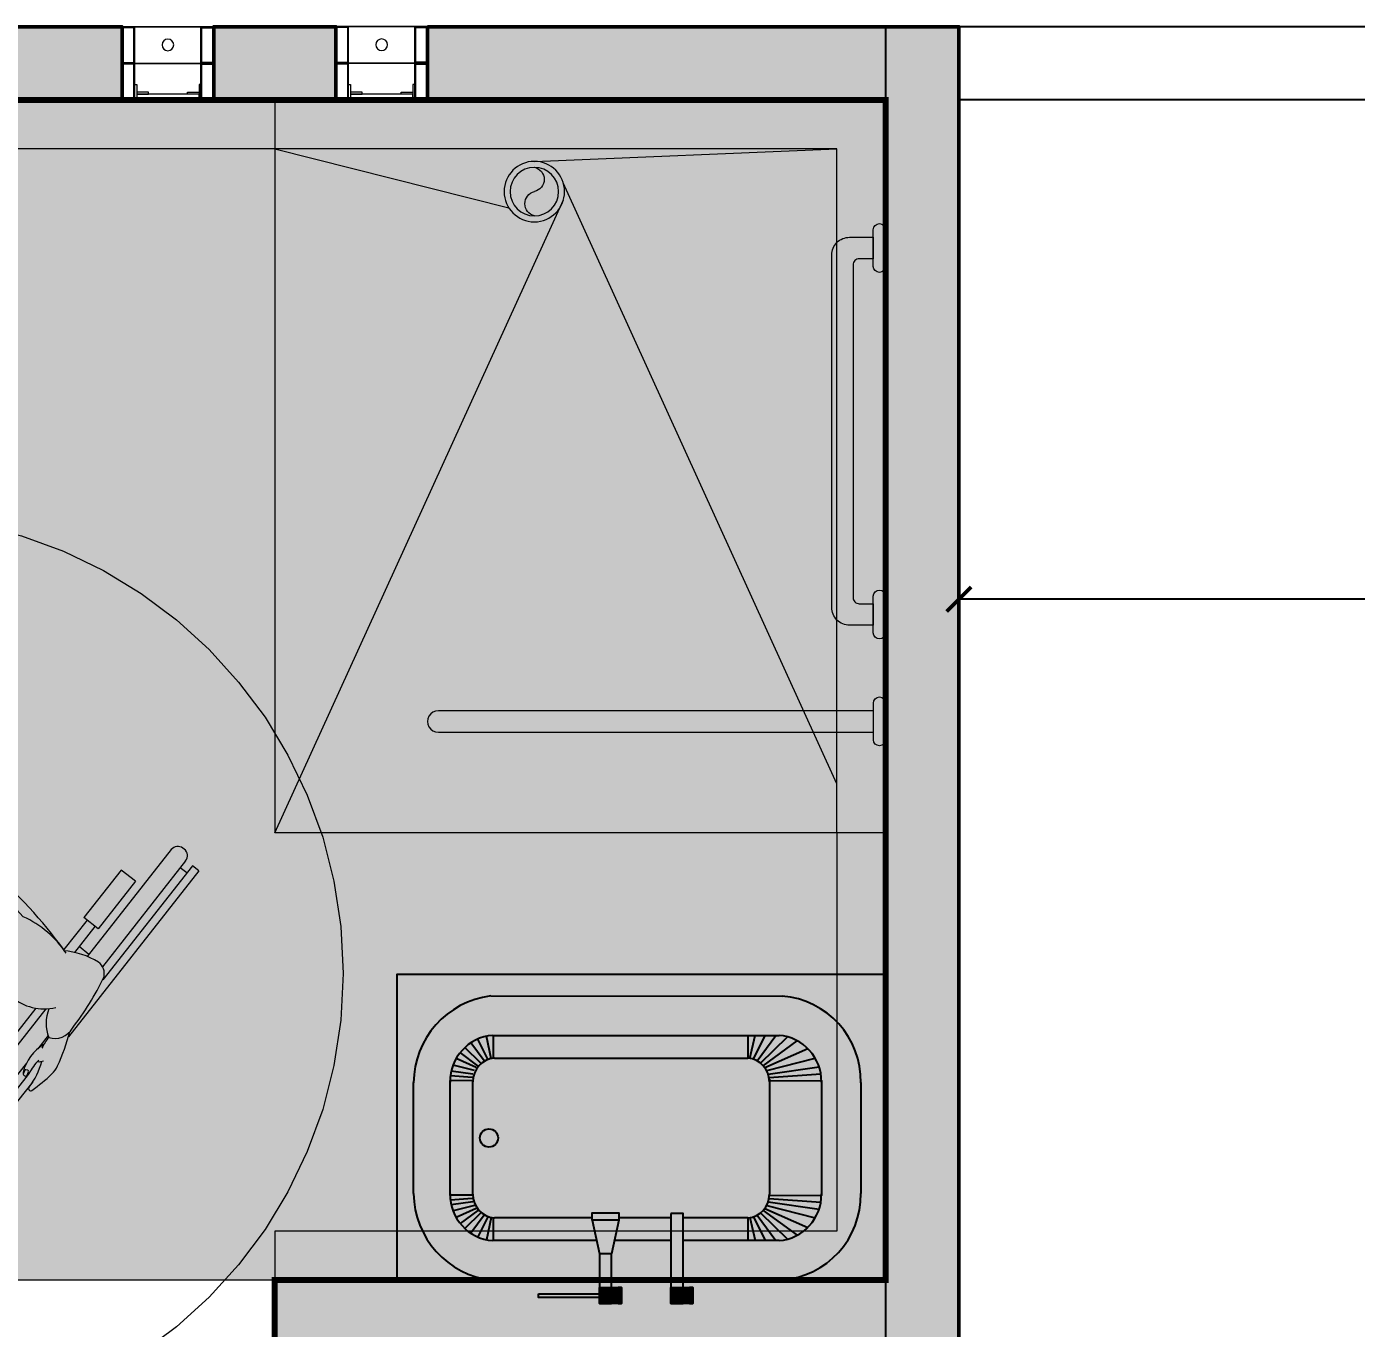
# Model space of a CAD drawing. Header units: metres. Extents: x 167 to 250, y 44 to 219.
# Drawn here: x 206.347 to 208.524, y 120.749 to 122.881 of the extents above; entities that cross this region are included whole.
import ezdxf

# ---------------------------------------------------------------- set-up
doc = ezdxf.new("R2010")
doc.units = ezdxf.units.M
doc.linetypes.add('HIDDEN', pattern=[9.525, 6.35, -3.175])
doc.linetypes.add('HIDDEN2', pattern=[0.1875, 0.125, -0.0625])
for name, color, linetype, lineweight in [('A-CARP-MET', 166, 'Continuous', 13), ('A-MURO', 7, 'Continuous', 50), ('A-PISO -ACHU', 55, 'Continuous', 0), ('A-PLAN-ACHU4', 251, 'Continuous', 5), ('A-PLAN-ACHU5', 252, 'Continuous', 5), ('A-PROY', 6, 'HIDDEN', 9), ('H_ACCESORIOS DESAGUES', 160, 'Continuous', 20), ('muros', 5, 'Continuous', 25)]:
    doc.layers.add(name, color=color, linetype=linetype, lineweight=lineweight)
doc.layers.add('A_MOBILIARIO', color=8, linetype='Continuous')
doc.styles.add('ING_75', font='swisscl.ttf', dxfattribs={"height": 0.15})
doc.dimstyles.new('ESC_1_75_ING', dxfattribs={"dimtxt": 0.15, "dimasz": 0.04, "dimexe": 0, "dimexo": 0, "dimgap": 0.0263, "dimtad": 1, "dimzin": 4, "dimdsep": 46, "dimtxsty": 'ING_75', "dimblk": 'ARCHTICK', "dimcen": 0.06, "dimse1": 1, "dimse2": 1, "dimclrd": 256, "dimclre": 2, "dimclrt": 1, "dimadec": 0, "dimazin": 0, "dimtfac": 1, "dimtix": 1, "dimtmove": 2, "dimatfit": 3, "dimldrblk": 'ARCHTICK', "dimfxl": 0, "dimtvp": 1.75, "dimtolj": 1, "dimtzin": 4, "dimarcsym": 0})
pattern_1 = [(0, (0, -0.231), (0, 6.985), [5.08, -1.905]), (90, (0, -0.231), (-6.985, 4e-16), [5.08, -1.905])]
pattern_2 = [(0, (0, 0), (0, 6.985), [5.08, -1.905]), (90, (0, 0), (-6.985, 4e-16), [5.08, -1.905])]
pattern_3 = [(0, (5e-13, -0.625), (0, 6.985), [5.08, -1.905]), (90, (5e-13, -0.625), (-6.985, 4e-16), [5.08, -1.905])]

# ---------------------------------------------------------------- blocks, each defined once
blk = doc.blocks.new('Ventana')
at = {"layer": 'A-PLAN-ACHU4', "lineweight": 0}
blk.add_lwpolyline([(70.0113, 22.3045), (70.0113, 22.1845), (69.8613, 22.1845), (69.8613, 22.3045)], close=True, dxfattribs=at)
at = {"layer": 'A-PLAN-ACHU5', "lineweight": 0}
for points in [[(69.8613, 22.2445), (69.8613, 22.3045), (69.8822, 22.3045), (69.8822, 22.2445)], [(69.8628, 22.246), (69.8628, 22.303), (69.8807, 22.303), (69.8807, 22.246)], [(69.9076, 22.3045), (69.8822, 22.3045), (69.8822, 22.2791), (69.8854, 22.2791), (69.8854, 22.3013), (69.9076, 22.3013)], [(69.9905, 22.2445), (69.9905, 22.3045), (69.8822, 22.3045), (69.8822, 22.2445)], [(69.8854, 22.295), (69.9044, 22.295), (69.9044, 22.2918), (69.8854, 22.2918)], [(69.9651, 22.3045), (69.9905, 22.3045), (69.9905, 22.2791), (69.9873, 22.2791), (69.9873, 22.3013), (69.9651, 22.3013)], [(69.9873, 22.295), (69.9683, 22.295), (69.9683, 22.2918), (69.9873, 22.2918)], [(70.0113, 22.2445), (70.0113, 22.3045), (69.9905, 22.3045), (69.9905, 22.2445)], [(70.0098, 22.246), (70.0098, 22.303), (69.992, 22.303), (69.992, 22.246)], [(69.8613, 22.1845), (69.8613, 22.2445), (69.8822, 22.2445), (69.8822, 22.1845)], [(69.8628, 22.186), (69.8628, 22.243), (69.8807, 22.243), (69.8807, 22.186)], [(69.9905, 22.1845), (69.9905, 22.2445), (69.8822, 22.2445), (69.8822, 22.1845)], [(70.0113, 22.1845), (70.0113, 22.2445), (69.9905, 22.2445), (69.9905, 22.1845)], [(70.0098, 22.186), (70.0098, 22.243), (69.992, 22.243), (69.992, 22.186)]]:
    blk.add_lwpolyline(points, close=True, dxfattribs=at)
at = {"layer": 'A-PLAN-ACHU5', "lineweight": 0, "elevation": 0}
blk.add_lwpolyline([(69.8854, 22.3013), (69.9873, 22.3013), (69.9873, 22.295), (69.8854, 22.295)], close=True, dxfattribs=at)
at = {"layer": 'A-PLAN-ACHU5', "lineweight": 0}
blk.add_circle((69.9363, 22.2142), 0.00952, dxfattribs=at)
blk = doc.blocks.new('sifon')
at = {"lineweight": 0, "transparency": 33554508}
blk.add_hatch(color=252, dxfattribs=at).paths.add_polyline_path([(0, 0, -0.810345), (0, 0.0397, -1), (0, -0.0397, 0.786303)])
at = {"color": 252, "lineweight": 0}
for radius in [0.0495, 0.0397]:
    blk.add_circle((0, 0), radius, dxfattribs=at)
for centre, radius, start, end in [((0.0042, 0.0199, 0), 0.0203, 101.9608, 258.0384), ((-0.0048, -0.0199, 0), 0.0204, 283.6434, 76.3558)]:
    blk.add_arc(centre, radius, start, end, dxfattribs=at)
blk = doc.blocks.new('LAVACOLAS PLANTA')
at = {"layer": 'A_MOBILIARIO', "true_color": 0xffffff}
h = blk.add_hatch(color=7, dxfattribs=at)
h.dxf.hatch_style = 1
h.paths.add_polyline_path([(3251.4888, 1626.7587), (3251.4814, 1626.7587), (3251.4814, 1626.7237), (3251.4888, 1626.7237)])
h = blk.add_hatch(color=7, dxfattribs=at)
h.dxf.hatch_style = 1
h.paths.add_polyline_path([(3251.5027, 1626.7587), (3251.4888, 1626.7587), (3251.4888, 1626.7237), (3251.5027, 1626.7237)])
h = blk.add_hatch(color=7, dxfattribs=at)
h.dxf.hatch_style = 1
h.paths.add_polyline_path([(3251.5297, 1626.7587), (3251.5027, 1626.7587), (3251.5027, 1626.7237), (3251.5297, 1626.7237)])
h = blk.add_hatch(color=7, dxfattribs=at)
h.dxf.hatch_style = 1
h.paths.add_polyline_path([(3251.6454, 1626.7587), (3251.6379, 1626.7587), (3251.6379, 1626.7237), (3251.6454, 1626.7237)])
h = blk.add_hatch(color=7, dxfattribs=at)
h.dxf.hatch_style = 1
h.paths.add_polyline_path([(3251.6593, 1626.7587), (3251.6454, 1626.7587), (3251.6454, 1626.7237), (3251.6593, 1626.7237)])
h = blk.add_hatch(color=7, dxfattribs=at)
h.dxf.hatch_style = 1
h.paths.add_polyline_path([(3251.6862, 1626.7587), (3251.6593, 1626.7587), (3251.6593, 1626.7237), (3251.6862, 1626.7237)])
h = blk.add_hatch(color=7, dxfattribs=at)
h.dxf.hatch_style = 1
h.paths.add_polyline_path([(3251.5297, 1626.7237), (3251.5027, 1626.7237), (3251.5027, 1626.5612), (3251.5297, 1626.5612)])
h = blk.add_hatch(color=7, dxfattribs=at)
h.dxf.hatch_style = 1
h.paths.add_polyline_path([(3251.6862, 1626.7237), (3251.6593, 1626.7237), (3251.6593, 1626.6497), (3251.6862, 1626.6497)])
h = blk.add_hatch(color=7, dxfattribs=at)
h.dxf.hatch_style = 1
h.paths.add_polyline_path([(3251.8195, 1626.7454), (3251.6862, 1626.7454), (3251.6862, 1626.7371), (3251.8195, 1626.7371)])
h = blk.add_hatch(color=7, dxfattribs=at)
h.dxf.hatch_style = 1
h.paths.add_polyline_path([(3251.9217, 1626.707), (3251.2864, 1626.707, 0.396254), (3251.1131, 1626.5173), (3251.1131, 1626.2745, 0.395263), (3251.2855, 1626.0845), (3251.9245, 1626.0844, 0.377674), (3252.0933, 1626.276), (3252.0933, 1626.5157, 0.382911)])
h = blk.add_hatch(dxfattribs=at)
h.set_pattern_fill('ANGLE')
h.set_pattern_definition(pattern_1)
h.paths.add_polyline_path([(3251.4888, 1626.7178), (3251.4814, 1626.7178), (3251.4814, 1626.6828), (3251.4888, 1626.6828)])
h = blk.add_hatch(dxfattribs=at)
h.set_pattern_fill('ANGLE')
h.set_pattern_definition(pattern_3)
h.paths.add_polyline_path([(3251.4888, 1626.7178), (3251.4814, 1626.7178), (3251.4814, 1626.6828), (3251.4888, 1626.6828)])
h = blk.add_hatch(dxfattribs=at)
h.set_pattern_fill('ANGLE')
h.set_pattern_definition(pattern_1)
h.paths.add_polyline_path([(3251.5027, 1626.7178), (3251.4888, 1626.7178), (3251.4888, 1626.6828), (3251.5027, 1626.6828)])
h = blk.add_hatch(dxfattribs=at)
h.set_pattern_fill('ANGLE')
h.set_pattern_definition(pattern_3)
h.paths.add_polyline_path([(3251.5027, 1626.7178), (3251.4888, 1626.7178), (3251.4888, 1626.6828), (3251.5027, 1626.6828)])
h = blk.add_hatch(dxfattribs=at)
h.set_pattern_fill('ANGLE')
h.set_pattern_definition(pattern_1)
h.paths.add_polyline_path([(3251.5297, 1626.7178), (3251.5027, 1626.7178), (3251.5027, 1626.6828), (3251.5297, 1626.6828)])
h = blk.add_hatch(dxfattribs=at)
h.set_pattern_fill('ANGLE')
h.set_pattern_definition(pattern_3)
h.paths.add_polyline_path([(3251.5297, 1626.7178), (3251.5027, 1626.7178), (3251.5027, 1626.6828), (3251.5297, 1626.6828)])
h = blk.add_hatch(dxfattribs=at)
h.set_pattern_fill('ANGLE')
h.set_pattern_definition(pattern_1)
h.paths.add_polyline_path([(3251.6454, 1626.7178), (3251.6379, 1626.7178), (3251.6379, 1626.6828), (3251.6454, 1626.6828)])
h = blk.add_hatch(dxfattribs=at)
h.set_pattern_fill('ANGLE')
h.set_pattern_definition(pattern_3)
h.paths.add_polyline_path([(3251.6454, 1626.7178), (3251.6379, 1626.7178), (3251.6379, 1626.6828), (3251.6454, 1626.6828)])
h = blk.add_hatch(dxfattribs=at)
h.set_pattern_fill('ANGLE')
h.set_pattern_definition(pattern_1)
h.paths.add_polyline_path([(3251.6593, 1626.7178), (3251.6454, 1626.7178), (3251.6454, 1626.6828), (3251.6593, 1626.6828)])
h = blk.add_hatch(dxfattribs=at)
h.set_pattern_fill('ANGLE')
h.set_pattern_definition(pattern_3)
h.paths.add_polyline_path([(3251.6593, 1626.7178), (3251.6454, 1626.7178), (3251.6454, 1626.6828), (3251.6593, 1626.6828)])
h = blk.add_hatch(dxfattribs=at)
h.set_pattern_fill('ANGLE')
h.set_pattern_definition(pattern_1)
h.paths.add_polyline_path([(3251.6862, 1626.7178), (3251.6593, 1626.7178), (3251.6593, 1626.6828), (3251.6862, 1626.6828)])
h = blk.add_hatch(dxfattribs=at)
h.set_pattern_fill('ANGLE')
h.set_pattern_definition(pattern_3)
h.paths.add_polyline_path([(3251.6862, 1626.7178), (3251.6593, 1626.7178), (3251.6593, 1626.6828), (3251.6862, 1626.6828)])
h = blk.add_hatch(dxfattribs=at)
h.set_pattern_fill('ANGLE')
h.set_pattern_definition(pattern_1)
h.paths.add_polyline_path([(3251.8195, 1626.7044), (3251.6862, 1626.7044), (3251.6862, 1626.6961), (3251.8195, 1626.6961)])
h = blk.add_hatch(dxfattribs=at)
h.set_pattern_fill('ANGLE')
h.set_pattern_definition(pattern_3)
h.paths.add_polyline_path([(3251.8195, 1626.7044), (3251.6862, 1626.7044), (3251.6862, 1626.6961), (3251.8195, 1626.6961)])
h = blk.add_hatch(dxfattribs=at)
h.set_pattern_fill('ANGLE')
h.set_pattern_definition(pattern_2)
h.paths.add_polyline_path([(3252.0633, 1626.5221, 0.386522), (3251.9245, 1626.6706), (3251.2907, 1626.6707, 0.394923), (3251.1496, 1626.52), (3251.1496, 1626.2715, 0.390683), (3251.2884, 1626.1209), (3251.9245, 1626.1209, 0.394857), (3252.0633, 1626.2737)])
h = blk.add_hatch(dxfattribs=at)
h.set_pattern_fill('ANGLE')
h.set_pattern_definition(pattern_2)
h.paths.add_polyline_path([(3252.0633, 1626.5173, 0.395749), (3251.9245, 1626.6706), (3251.2892, 1626.6706, 0.397231), (3251.1496, 1626.5173), (3251.1496, 1626.2742, 0.395787), (3251.2884, 1626.1209), (3251.9245, 1626.1209, 0.394857), (3252.0633, 1626.2737)])
h = blk.add_hatch(dxfattribs=at)
h.set_pattern_fill('ANGLE')
h.set_pattern_definition(pattern_1)
h.paths.add_polyline_path([(3251.5297, 1626.6828), (3251.5027, 1626.6828), (3251.5027, 1626.5203), (3251.5297, 1626.5203)])
h = blk.add_hatch(dxfattribs=at)
h.set_pattern_fill('ANGLE')
h.set_pattern_definition(pattern_3)
h.paths.add_polyline_path([(3251.5297, 1626.6828), (3251.5027, 1626.6828), (3251.5027, 1626.5203), (3251.5297, 1626.5203)])
h = blk.add_hatch(dxfattribs=at)
h.set_pattern_fill('ANGLE')
h.set_pattern_definition(pattern_1)
h.paths.add_polyline_path([(3251.6862, 1626.6828), (3251.6593, 1626.6828), (3251.6593, 1626.6087), (3251.6862, 1626.6087)])
h = blk.add_hatch(dxfattribs=at)
h.set_pattern_fill('ANGLE')
h.set_pattern_definition(pattern_3)
h.paths.add_polyline_path([(3251.6862, 1626.6828), (3251.6593, 1626.6828), (3251.6593, 1626.6087), (3251.6862, 1626.6087)])
h = blk.add_hatch(color=7, dxfattribs=at)
h.dxf.hatch_style = 1
h.paths.add_polyline_path([(3251.6862, 1626.6497), (3251.6593, 1626.6497), (3251.6434, 1626.5762), (3251.7022, 1626.5762)])
h = blk.add_hatch(dxfattribs=at)
h.set_pattern_fill('ANGLE')
h.set_pattern_definition(pattern_1)
h.paths.add_polyline_path([(3251.6862, 1626.6087), (3251.6593, 1626.6087), (3251.6434, 1626.5353), (3251.7022, 1626.5353)])
h = blk.add_hatch(dxfattribs=at)
h.set_pattern_fill('ANGLE')
h.set_pattern_definition(pattern_3)
h.paths.add_polyline_path([(3251.6862, 1626.6087), (3251.6593, 1626.6087), (3251.6434, 1626.5353), (3251.7022, 1626.5353)])
h = blk.add_hatch(color=7, dxfattribs=at)
h.dxf.hatch_style = 1
h.paths.add_polyline_path([(3251.7022, 1626.5762), (3251.6434, 1626.5762), (3251.6434, 1626.5601), (3251.7022, 1626.5601)])
h = blk.add_hatch(dxfattribs=at)
h.set_pattern_fill('ANGLE')
h.set_pattern_definition(pattern_1)
h.paths.add_polyline_path([(3251.7022, 1626.5353), (3251.6434, 1626.5353), (3251.6434, 1626.5192), (3251.7022, 1626.5192)])
h = blk.add_hatch(dxfattribs=at)
h.set_pattern_fill('ANGLE')
h.set_pattern_definition(pattern_3)
h.paths.add_polyline_path([(3251.7022, 1626.5353), (3251.6434, 1626.5353), (3251.6434, 1626.5192), (3251.7022, 1626.5192)])
at = {"layer": 'A_MOBILIARIO'}
for points in [[(3251.5297, 1626.7587), (3251.5297, 1626.7237), (3251.4814, 1626.7237), (3251.4814, 1626.7587)], [(3251.4814, 1626.7587), (3251.4814, 1626.7237), (3251.4888, 1626.7237), (3251.4888, 1626.7587)], [(3251.5297, 1626.5612), (3251.5297, 1626.7587), (3251.5027, 1626.7587), (3251.5027, 1626.5612)], [(3251.6379, 1626.7587), (3251.6379, 1626.7237), (3251.6454, 1626.7237), (3251.6454, 1626.7587)], [(3251.6862, 1626.7587), (3251.6862, 1626.7237), (3251.6379, 1626.7237), (3251.6379, 1626.7587)], [(3251.8195, 1626.7371), (3251.6862, 1626.7371), (3251.6862, 1626.7454), (3251.8195, 1626.7454)], [(3251.6434, 1626.5762), (3251.7022, 1626.5762), (3251.7022, 1626.5601), (3251.6434, 1626.5601)]]:
    blk.add_lwpolyline(points, close=True, dxfattribs=at)
for points in [[(3251.6862, 1626.6497), (3251.6862, 1626.7587), (3251.6593, 1626.7587), (3251.6593, 1626.6497)], [(3251.2864, 1626.707), (3251.5027, 1626.707)], [(3251.5297, 1626.707), (3251.6593, 1626.707)], [(3251.6862, 1626.707), (3251.9217, 1626.707)], [(3251.6434, 1626.5762), (3251.6593, 1626.6497)], [(3251.6593, 1626.6497), (3251.6862, 1626.6497)], [(3251.7022, 1626.5762), (3251.6862, 1626.6497)], [(3251.3269, 1626.5543), (3251.2526, 1626.6089)], [(3251.3329, 1626.5599), (3251.2739, 1626.6174)], [(3251.2925, 1626.6207), (3251.5027, 1626.6207)], [(3251.3404, 1626.5649), (3251.2998, 1626.6207)], [(3251.3485, 1626.5684), (3251.3227, 1626.6207)], [(3251.3562, 1626.5703), (3251.345, 1626.6207)], [(3251.3606, 1626.5709), (3251.3606, 1626.6207)], [(3251.5297, 1626.6207), (3251.653, 1626.6207)], [(3251.6925, 1626.6207), (3251.9204, 1626.6207)], [(3251.9188, 1626.5709), (3251.9188, 1626.6207)], [(3251.9231, 1626.5703), (3251.9339, 1626.6187)], [(3251.9309, 1626.5684), (3251.9527, 1626.6126)], [(3251.9389, 1626.5649), (3251.9678, 1626.6045)], [(3251.3234, 1626.55), (3251.2295, 1626.5918)], [(3251.6593, 1626.5762), (3251.6862, 1626.5762)], [(3251.9464, 1626.5599), (3251.9813, 1626.5938)], [(3251.9525, 1626.5543), (3251.9914, 1626.5829)], [(3251.316, 1626.5353), (3251.2047, 1626.5517)], [(3251.3194, 1626.5435), (3251.2132, 1626.5707)], [(3251.3606, 1626.5709), (3251.5027, 1626.5709)], [(3251.5297, 1626.5709), (3251.6434, 1626.5709)], [(3251.7022, 1626.5709), (3251.9164, 1626.5709)], [(3251.956, 1626.55), (3252.0003, 1626.5697)], [(3251.96, 1626.5435), (3252.0069, 1626.5555)], [(3251.1131, 1626.2742), (3251.1131, 1626.5173)], [(3251.1996, 1626.2697), (3251.1996, 1626.5217)], [(3251.3137, 1626.5212), (3251.1996, 1626.5217)], [(3251.3144, 1626.5284), (3251.2009, 1626.5365)], [(3251.3137, 1626.267), (3251.3137, 1626.5191)], [(3251.9633, 1626.5217), (3251.9633, 1626.2697)], [(3251.9634, 1626.5353), (3252.0108, 1626.5423)], [(3251.965, 1626.5284), (3252.0127, 1626.5318)], [(3251.9657, 1626.5212), (3252.0133, 1626.5214)], [(3252.0133, 1626.5217), (3252.0133, 1626.2697)], [(3252.0933, 1626.5173), (3252.0933, 1626.2742)], [(3251.3137, 1626.2702), (3251.1996, 1626.2697)], [(3251.3144, 1626.263), (3251.2009, 1626.255)], [(3251.316, 1626.2561), (3251.2047, 1626.2397)], [(3251.9634, 1626.2561), (3252.0108, 1626.2491)], [(3251.965, 1626.263), (3252.0127, 1626.2596)], [(3251.9657, 1626.2702), (3252.0133, 1626.27)], [(3251.3194, 1626.2479), (3251.2132, 1626.2208)], [(3251.3234, 1626.2415), (3251.2295, 1626.1997)], [(3251.3269, 1626.2372), (3251.2526, 1626.1825)], [(3251.3329, 1626.2315), (3251.2739, 1626.174)], [(3251.3404, 1626.2266), (3251.2998, 1626.1707)], [(3251.9389, 1626.2266), (3251.9678, 1626.187)], [(3251.9464, 1626.2315), (3251.9813, 1626.1976)], [(3251.9525, 1626.2372), (3251.9914, 1626.2086)], [(3251.956, 1626.2415), (3252.0003, 1626.2218)], [(3251.96, 1626.2479), (3252.0069, 1626.2359)], [(3251.3485, 1626.223), (3251.3227, 1626.1707)], [(3251.3562, 1626.2211), (3251.345, 1626.1707)], [(3251.3606, 1626.1709), (3251.3606, 1626.2207)], [(3251.9164, 1626.2206), (3251.3606, 1626.2206)], [(3251.9188, 1626.1709), (3251.9188, 1626.2207)], [(3251.9231, 1626.2211), (3251.9339, 1626.1727)], [(3251.9309, 1626.223), (3251.9527, 1626.1788)], [(3251.9204, 1626.1707), (3251.2925, 1626.1707)], [(3251.9245, 1626.0844), (3251.2855, 1626.0845)]]:
    blk.add_lwpolyline(points, dxfattribs=at)
blk.add_circle((3251.9283, 1626.3957), 0.0199, dxfattribs=at)
for centre, radius, start, end in [((3251.3007, 1626.52), 0.1876, 94.3534, 180.8181), ((3251.901, 1626.5157), 0.1924, 0.4751, 83.8077), ((3251.3007, 1626.52), 0.1011, 94.641, 181.0131), ((3251.9123, 1626.52), 0.1011, 358.9869, 85.359), ((3251.3648, 1626.52), 0.0511, 94.641, 181.0131), ((3251.9123, 1626.52), 0.0511, 358.9869, 85.359), ((3251.3007, 1626.2715), 0.1876, 178.9869, 265.359), ((3251.3007, 1626.2715), 0.1011, 178.9869, 265.359), ((3251.3648, 1626.2715), 0.0511, 178.9869, 265.359), ((3251.9123, 1626.2715), 0.0511, 274.641, 1.0131), ((3251.9123, 1626.2715), 0.1011, 274.641, 1.0131), ((3251.9001, 1626.276), 0.1932, 277.239, 359.6001)]:
    blk.add_arc(centre, radius, start, end, dxfattribs=at)
blk = doc.blocks.new('A$Cd7233b01')
at = {"true_color": 0xc7c8ca}
h = blk.add_hatch(color=9, dxfattribs=at)
h.dxf.hatch_style = 1
edge = h.paths.add_edge_path()
edge.add_arc((0.0099, 0.4451), 0.01, -180, 0, ccw=False)
edge.add_line((-0.0001, 0.4451), (-0.0001, 0.5051))
edge.add_arc((0.0099, 0.5051), 0.01, -360, -180, ccw=False)
edge.add_line((0.0199, 0.5051), (0.0199, 0.4451))
h = blk.add_hatch(color=9, dxfattribs=at)
h.dxf.hatch_style = 1
edge = h.paths.add_edge_path()
edge.add_line((0.0199, 0.4576), (0.7321, 0.4576))
edge.add_arc((0.7322, 0.4752), 0.0176, 269.6321, 450.3679)
edge.add_line((0.7321, 0.4929), (0.0199, 0.4929))
edge.add_line((0.0199, 0.4929), (0.0199, 0.4576))
h = blk.add_hatch(color=9, dxfattribs=at)
h.dxf.hatch_style = 1
edge = h.paths.add_edge_path()
edge.add_arc((0.01, 0.27), 0.01, -180, 0, ccw=False)
edge.add_line((0, 0.27), (0, 0.33))
edge.add_arc((0.01, 0.33), 0.01, 0, 180, ccw=False)
edge.add_line((0.02, 0.33), (0.02, 0.27))
h = blk.add_hatch(color=9, dxfattribs=at)
h.dxf.hatch_style = 1
edge = h.paths.add_edge_path()
edge.add_line((0.088, 0.024), (0.088, -0.2886))
edge.add_arc((0.059, -0.2886), 0.029, -90, 0, ccw=False)
edge.add_line((0.059, -0.3176), (0.0296, -0.3176))
edge.add_line((0.0296, -0.3176), (0.02, -0.3176))
edge.add_line((0.02, -0.3176), (0.02, -0.2824))
edge.add_line((0.02, -0.2824), (0.043, -0.2824))
edge.add_arc((0.043, -0.2724), 0.01, 270, 360)
edge.add_line((0.053, -0.2724), (0.053, 0.024))
edge.add_line((0.053, 0.024), (0.053, 0.2724))
edge.add_arc((0.043, 0.2724), 0.01, 0, 90)
edge.add_line((0.043, 0.2824), (0.02, 0.2824))
edge.add_line((0.02, 0.2824), (0.02, 0.3176))
edge.add_line((0.02, 0.3176), (0.0296, 0.3176))
edge.add_line((0.0296, 0.3176), (0.059, 0.3176))
edge.add_arc((0.059, 0.2886), 0.029, 0, 90, ccw=False)
edge.add_line((0.088, 0.2886), (0.088, 0.024))
h = blk.add_hatch(color=9, dxfattribs=at)
h.dxf.hatch_style = 1
edge = h.paths.add_edge_path()
edge.add_arc((0.01, -0.33), 0.01, -180, 0, ccw=False)
edge.add_line((0, -0.33), (0, -0.27))
edge.add_arc((0.01, -0.27), 0.01, 0, 180, ccw=False)
edge.add_line((0.02, -0.27), (0.02, -0.33))
at = {"layer": 'A-CARP-MET'}
for points in [[(0.0199, 0.4451, -1), (-0.0001, 0.4451), (-0.0001, 0.5051), (-0.0001, 0.5051, -1), (0.0199, 0.5051), (0.0199, 0.5051), (0.0199, 0.4451)], [(0.0199, 0.4576), (0.7321, 0.4576, 1.006442), (0.7321, 0.4929), (0.0199, 0.4929)], [(0.02, 0.27, -1), (0, 0.27), (0, 0.33), (0, 0.33, -1), (0.02, 0.33), (0.02, 0.33), (0.02, 0.27)], [(0.088, 0.024), (0.088, -0.2886, -0.414214), (0.059, -0.3176), (0.0296, -0.3176), (0.0296, -0.3176), (0.02, -0.3176), (0.02, -0.2824), (0.043, -0.2824, 0.414214), (0.053, -0.2724), (0.053, 0.024), (0.053, 0.2724, 0.414214), (0.043, 0.2824), (0.02, 0.2824), (0.02, 0.3176), (0.0296, 0.3176), (0.0296, 0.3176), (0.059, 0.3176, -0.414214), (0.088, 0.2886)], [(0.02, -0.33, -1), (0, -0.33), (0, -0.27), (0, -0.27, -1), (0.02, -0.27), (0.02, -0.27), (0.02, -0.33)]]:
    blk.add_lwpolyline(points, format="xyb", close=True, dxfattribs=at)
blk = doc.blocks.new('A$C19714D94')
for p, q in [((0.1302, 0.9446), (0.1496, 1.0358)), ((0.1398, 0.9452), (0.1587, 1.0339)), ((0.2841, 1.0072), (0.1496, 1.0358)), ((0.4103, 1.0149), (0.4109, 1.018)), ((0.4138, 0.9735), (0.4282, 1.0408)), ((0.4282, 1.0408), (0.5178, 1.0218)), ((0.445, 0.9669), (0.4593, 1.0342)), ((0.5436, 1.006), (0.4572, 1.0244)), ((0.5178, 1.0218), (0.5157, 1.012)), ((0.2776, 0.9765), (0.1691, 0.9995)), ((0.8284, 0.8853), (0.2876, 1.0003)), ((0.6847, 0.9842), (0.688, 0.9997)), ((0.7339, 0.99), (0.688, 0.9997)), ((0.2375, 0.9236), (0.25, 0.9823)), ((0.3992, 0.9571), (0.2837, 0.9816)), ((0.3975, 0.9493), (0.4031, 0.9757)), ((0.5363, 0.9718), (0.4499, 0.9902)), ((0.5552, 0.9841), (0.5559, 0.9872)), ((0.7477, 0.9545), (0.6821, 0.9685)), ((0.7329, 0.9739), (0.6847, 0.9842)), ((0.6987, 0.9649), (0.702, 0.9805)), ((0.7362, 0.9628), (0.7293, 0.9667)), ((0.7322, 0.9737), (0.74, 0.9695)), ((0.7407, 0.9668), (0.7388, 0.9635)), ((1.2358, 0.8832), (0.8415, 0.9671)), ((0.1034, 0.9429), (0.0857, 0.9309)), ((0.1729, 0.9473), (0.1034, 0.9429)), ((0.2284, 0.93), (0.1729, 0.9473)), ((0.5092, 0.9255), (0.3975, 0.9493)), ((0.5075, 0.9178), (0.5148, 0.952)), ((0.6626, 0.9531), (0.6633, 0.9562)), ((0.8128, 0.9407), (0.7815, 0.9473)), ((0.0828, 0.9176), (0.0857, 0.9309)), ((0.0828, 0.9176), (0.0937, 0.8946)), ((0.1666, 0.9184), (0.2043, 0.925)), ((0.1666, 0.9184), (0.1809, 0.9059)), ((0.2043, 0.925), (0.2162, 0.9186)), ((0.2411, 0.921), (0.2284, 0.93)), ((0.8105, 0.8533), (0.5075, 0.9178)), ((0.5099, 0.8713), (0.5193, 0.9153)), ((0.8423, 0.8986), (0.6749, 0.9342)), ((1.2325, 0.8677), (0.9615, 0.9253)), ((0.0937, 0.8946), (0.1123, 0.8723)), ((1.2284, 0.8523), (0.9769, 0.9058)), ((0.1099, 0.8491), (0.1145, 0.8711)), ((0.1123, 0.8723), (0.1728, 0.8389)), ((0.119, 0.8472), (0.1231, 0.8664)), ((0.1727, 0.8696), (0.1559, 0.8636)), ((0.1559, 0.8636), (0.1844, 0.8505)), ((1.2211, 0.8181), (0.967, 0.8721)), ((0.9726, 0.8709), (0.9676, 0.8476)), ((1.2119, 0.8558), (1.2152, 0.8714)), ((1.2325, 0.8677), (1.2358, 0.8832)), ((0.2168, 0.8264), (0.1099, 0.8491)), ((0.1728, 0.8389), (0.2142, 0.8322)), ((0.1844, 0.8505), (0.1918, 0.85)), ((1.0152, 0.8375), (0.9532, 0.8506)), ((1.0096, 0.811), (1.0169, 0.8452)), ((1.1301, 0.8212), (1.0169, 0.8452)), ((0.2168, 0.8264), (0.2176, 0.8299)), ((1.0112, 0.8188), (0.941, 0.8337)), ((1.1228, 0.7869), (1.1301, 0.8212)), ((1.24, 0.8303), (1.2407, 0.8334)), ((0.4675, 0.7907), (0.4497, 0.799)), ((1.1228, 0.7869), (1.0096, 0.811)), ((0.4645, 0.6577), (0.4817, 0.7385)), ((0.0666, 0.6459), (0.0756, 0.6879)), ((0.1825, 0.6652), (0.0756, 0.6879)), ((0.0764, 0.6468), (0.0847, 0.686)), ((0.6473, 0.6494), (0.5431, 0.7013)), ((0.1774, 0.6411), (0.1825, 0.6652)), ((0.6896, 0.6548), (0.7337, 0.669)), ((0.7401, 0.6766), (0.6974, 0.6745)), ((0.6974, 0.6745), (0.7118, 0.6619)), ((0.0381, 0.6329), (0.0641, 0.6457)), ((0.0641, 0.6457), (0.133, 0.6516)), ((0.133, 0.6516), (0.1735, 0.6409)), ((0.6597, 0.6479), (0.6403, 0.6521)), ((0.6479, 0.6403), (0.6521, 0.6597)), ((0.6868, 0.6306), (0.7059, 0.6351)), ((0.6896, 0.6548), (0.7253, 0.6118)), ((0.0188, 0.6164), (0.016, 0.603)), ((0.0188, 0.6164), (0.0381, 0.6329)), ((0.1049, 0.6283), (0.1426, 0.6349)), ((0.1049, 0.6283), (0.1119, 0.6222)), ((0.1426, 0.6349), (0.1454, 0.6334)), ((0.3364, 0.6186), (0.3337, 0.6115)), ((0.7254, 0.6117), (0.6868, 0.6306)), ((0.0273, 0.5849), (0.016, 0.603)), ((0.089, 0.5525), (0.0273, 0.5849)), ((0.0359, 0.5012), (0.051, 0.5724)), ((0.045, 0.4992), (0.0596, 0.5679)), ((0.111, 0.5795), (0.0942, 0.5735)), ((0.0942, 0.5735), (0.1227, 0.5604)), ((0.1227, 0.5604), (0.1445, 0.5589)), ((0.1467, 0.5458), (0.089, 0.5525)), ((0.1676, 0.5499), (0.1467, 0.5458)), ((0.1494, 0.5092), (0.1576, 0.5479)), ((0.1769, 0.5034), (0.0685, 0.5264)), ((0.4226, 0.4609), (0.4342, 0.5155)), ((0.1704, 0.4726), (0.0359, 0.5012)), ((0.2959, 0.4716), (0.1805, 0.4961)), ((0.7172, 0.3625), (0.1764, 0.4775)), ((0.292, 0.4529), (0.2976, 0.4793)), ((0.4092, 0.4556), (0.2976, 0.4793)), ((0.4036, 0.4291), (0.4109, 0.4634)), ((0.7139, 0.399), (0.4109, 0.4634)), ((0.3027, 0.4506), (0.2883, 0.3833)), ((0.3338, 0.444), (0.3194, 0.3766)), ((0.2825, 0.4142), (0.2819, 0.4111)), ((0.4152, 0.4023), (0.3288, 0.4207)), ((0.2883, 0.3833), (0.3779, 0.3642)), ((0.408, 0.368), (0.3215, 0.3864)), ((0.4275, 0.3834), (0.4268, 0.3803)), ((0.3779, 0.3642), (0.38, 0.374)), ((0.5375, 0.3649), (0.5382, 0.368)), ((0.7245, 0.3446), (0.557, 0.3803)), ((0.9113, 0.3488), (0.8413, 0.3637)), ((0.9057, 0.3224), (0.9129, 0.3566)), ((1.0261, 0.3325), (0.9129, 0.3566)), ((0.5424, 0.3151), (0.5457, 0.3306)), ((0.5939, 0.3204), (0.5457, 0.3306)), ((0.6153, 0.3321), (0.5498, 0.346)), ((0.563, 0.3269), (0.5663, 0.3425)), ((0.9073, 0.3302), (0.8453, 0.3433)), ((0.8598, 0.3403), (0.8548, 0.3169)), ((1.0189, 0.2983), (1.0261, 0.3325)), ((0.5883, 0.3053), (0.5424, 0.3151)), ((0.5934, 0.3209), (0.6022, 0.3215)), ((0.6015, 0.3292), (0.5936, 0.3285)), ((0.604, 0.3237), (0.6035, 0.3275)), ((0.6805, 0.3182), (0.6492, 0.3249)), ((1.1033, 0.2641), (0.8492, 0.3181)), ((1.0189, 0.2983), (0.9057, 0.3224)), ((1.0902, 0.1986), (0.6959, 0.2824)), ((1.096, 0.2298), (0.8445, 0.2833)), ((1.0935, 0.2141), (0.8225, 0.2718)), ((1.0762, 0.2178), (1.0795, 0.2334)), ((1.1149, 0.2421), (1.1156, 0.2452)), ((1.0902, 0.1986), (1.0935, 0.2141))]:
    blk.add_line(p, q)
for points in [[(0.1664, 1.0162, 0.040141), (0.1655, 1.0098, 0.053065), (0.1658, 1.0049, 0.096237), (0.1674, 1.0008, 0.206485), (0.1691, 0.9995, 0.206485), (0.1712, 0.9999, 0.096237), (0.1743, 1.0031, 0.053065), (0.1765, 1.0075, 0.040141), (0.1784, 1.0136, 0.040141), (0.1792, 1.02, 0.053065), (0.1789, 1.0249, 0.096237), (0.1774, 1.0291, 0.206485), (0.1756, 1.0303, 0.206485), (0.1735, 1.0299, 0.096237), (0.1704, 1.0267, 0.053065), (0.1682, 1.0224, 0.040141)], [(0.7595, 0.6702, -0.018085), (0.7608, 0.6751, -0.025216), (0.7619, 0.6786, -0.056665), (0.7636, 0.6815, -0.301466), (0.7642, 0.6818, -0.301466), (0.7647, 0.6813, -0.056665), (0.7649, 0.6779, -0.025216), (0.7646, 0.6743, -0.018085), (0.7637, 0.6693, -0.018085), (0.7625, 0.6643, -0.025216), (0.7613, 0.6609, -0.056665), (0.7597, 0.6579, -0.301466), (0.7591, 0.6577, -0.301466), (0.7586, 0.6582, -0.056665), (0.7583, 0.6615, -0.025216), (0.7586, 0.6652, -0.018085)], [(0.7476, 0.6143, -0.018085), (0.7489, 0.6193, -0.025216), (0.7501, 0.6227, -0.056665), (0.7517, 0.6257, -0.301466), (0.7523, 0.626, -0.301466), (0.7528, 0.6255, -0.056665), (0.7531, 0.6221, -0.025216), (0.7527, 0.6185, -0.018085), (0.7519, 0.6135, -0.018085), (0.7506, 0.6085, -0.025216), (0.7494, 0.6051, -0.056665), (0.7478, 0.6021, -0.301466), (0.7472, 0.6018, -0.301466), (0.7467, 0.6023, -0.056665), (0.7464, 0.6057, -0.025216), (0.7468, 0.6093, -0.018085)], [(0.0592, 0.5123, -0.040141), (0.061, 0.5185, -0.053065), (0.0633, 0.5228, -0.096237), (0.0664, 0.526, -0.206485), (0.0685, 0.5264, -0.206485), (0.0702, 0.5252, -0.096237), (0.0718, 0.521, -0.053065), (0.0721, 0.5161, -0.040141), (0.0712, 0.5097, -0.040141), (0.0694, 0.5036, -0.053065), (0.0672, 0.4992, -0.096237), (0.064, 0.496, -0.206485), (0.0619, 0.4956, -0.206485), (0.0602, 0.4969, -0.096237), (0.0586, 0.501, -0.053065), (0.0584, 0.5059, -0.040141)]]:
    blk.add_lwpolyline(points, format="xyb", close=True)
for points in [[(0.2776, 0.9765, 0.206485), (0.2797, 0.9769, 0.096237), (0.2828, 0.9801, 0.053065), (0.285, 0.9844, 0.040141), (0.2868, 0.9906, 0.040141), (0.2877, 0.997, 0.053065), (0.2874, 1.0018, 0.096237), (0.2858, 1.006, 0.206485), (0.2841, 1.0072, 0.206485)], [(0.1769, 0.5034, -0.206485), (0.1787, 0.5021, -0.096237), (0.1802, 0.4979, -0.053065), (0.1805, 0.4931, -0.040141), (0.1797, 0.4867, -0.040141), (0.1778, 0.4805, -0.053065), (0.1756, 0.4762, -0.096237), (0.1725, 0.473, -0.206485), (0.1704, 0.4726, -0.206485)]]:
    blk.add_lwpolyline(points, format="xyb")
for centre, radius, start, end in [((0.4265, 1.0147), 0.0159, 91.754, 167.9943), ((0.4258, 1.0116), 0.0159, 167.9943, 244.2346), ((0.5403, 0.9905), 0.0159, 347.9943, 77.9943), ((0.7225, 0.9971), 0.00405, 98.5693, 259.8774), ((0.6962, 0.8681), 0.1275, 53.454, 78.3908), ((0.75, 0.6579), 0.3444, 86.4021, 94.683), ((0.7686, 0.9536), 0.048, 63.6469, 86.4021), ((0.5719, 0.5564), 0.4913, 55.5589, 63.6469), ((0.5397, 0.9874), 0.0159, 257.9943, 347.9943), ((0.6788, 0.9529), 0.0159, 77.9943, 167.9943), ((0.7346, 0.9686), 0.00563, 46.4653, 229.5847), ((0.7845, 1.095), 0.1307, 249.4007, 263.2345), ((0.7391, 0.9678), 0.00192, 329.6063, 61.7857), ((0.7802, 0.9535), 0.019, 104.545, 140.1107), ((0.6782, 0.9498), 0.0159, 167.9943, 257.9943), ((0.782, 1.0325), 0.0852, 233.2167, 279.3795), ((0.7371, 0.9645), 0.00192, 240.6199, 329.6063), ((0.8448, 1.0802), 0.1405, 246.457, 256.3803), ((0.844, 0.9237), 0.0383, 69.1206, 147.7784), ((0.8826, 0.9684), 0.0751, 198.8508, 241.8329), ((0.7309, 0.3995), 0.5741, 65.7727, 77.2468), ((0.2328, 0.8177), 0.1022, 83.7237, 136.6678), ((0.2591, 0.2719), 0.6477, 69.4604, 91.3325), ((0.9491, 0.9009), 0.0282, 347.0544, 52.0054), ((0.901, 0.8236), 0.0953, 116.3883, 171.2569), ((0.8343, 0.9423), 0.1502, 314.3429, 341.4411), ((0.3436, 1.0174), 0.226, 214.967, 264.416), ((-0.0849, -1.0553), 1.9573, 77.5467, 82.6235), ((-0.5612, -2.641), 3.672, 69.9969, 73.4251), ((0.4753, 0.8187), 0.0312, 135.7625, 186.5352), ((0.8335, 0.7599), 0.0826, 94.858, 192.938), ((0.7472, 0.8207), 0.1942, 333.9097, 12.1271), ((1.2251, 0.8367), 0.0159, 347.9943, 77.9943), ((1.9673, 3.1244), 2.7255, 237.1822, 240.6524), ((0.0516, 0.7764), 0.891, 350.9462, 3.5831), ((1.2244, 0.8336), 0.0159, 257.9943, 347.9943), ((0.495, 1.1738), 0.4188, 241.2807, 265.5169), ((0.7246, 0.6388), 0.1732, 76.2721, 103.2025), ((0.7279, 0.631), 0.1728, 87.9471, 99.0335), ((0.6398, 0.9306), 0.2488, 223.208, 247.1314), ((0.8819, 0.5853), 0.2181, 126.9036, 208.6684), ((1.2269, 0.3131), 0.6771, 143.8641, 148.2402), ((0.0516, 0.7764), 0.871, 352.9763, 357.2902), ((0.7092, 0.6242), 0.0717, 109.3566, 144.5904), ((0.7826, 0.6346), 0.0598, 79.1002, 158.3976), ((0.8208, 0.6735), 0.0333, 118.5266, 247.3366), ((0.8392, 0.6143), 0.0949, 339.7608, 111.2415), ((0.8907, 0.6694), 0.0196, 56.0301, 134.4448), ((0.7376, 0.6196), 0.0595, 124.377, 143.757), ((0.8405, 0.6614), 0.0292, 158.9414, 222.9357), ((0.9088, 0.66), 0.0124, 55.4028, 139.697), ((0.2538, 0.2542), 0.3944, 95.8141, 116.3548), ((0.2811, 0.1261), 0.5248, 83.0509, 97.3601), ((0.5047, -0.4713), 1.1297, 82.7488, 99.7843), ((0.7043, 0.6477), 0.057, 178.3479, 224.0197), ((0.7478, 0.6674), 0.0595, 192.2316, 214.7754), ((0.7178, 0.6466), 0.00554, 144.8919, 223.496), ((0.7297, 0.6337), 0.023, 55.663, 135.7099), ((0.7363, 0.6621), 0.0297, 219.1976, 265.9042), ((0.7819, 0.6311), 0.0598, 175.4093, 246.9411), ((0.8563, 0.5552), 0.1, 118.9328, 175.7462), ((0.8418, 0.6177), 0.038, 139.5936, 185.8423), ((0.7982, 0.4967), 0.1463, 49.0561, 86.1893), ((0.8528, 0.6362), 0.0172, 93.9724, 173.6171), ((0.8613, 0.6338), 0.0142, 93.3275, 176.7918), ((0.2009, 0.0771), 0.5336, 86.787, 99.0526), ((0.8333, 0.5994), 0.0519, 138.5377, 198.229), ((0.868, 0.6059), 0.0251, 109.6869, 220.7911), ((1.0052, 1.135), 0.528, 255.0462, 258.1773), ((0.2546, 0.7766), 0.2439, 223.8604, 246.5373), ((0.6067, 1.2917), 0.7163, 253.7039, 266.9384), ((0.8376, 0.6157), 0.0969, 213.2321, 339.3413), ((0.9091, 0.5684), 0.0119, 216.256, 298.4594), ((0.2679, 0.9134), 0.3771, 252.9673, 281.3185), ((0.43, 0.6888), 0.1698, 230.2205, 268.0927), ((0.8636, 0.5975), 0.0824, 209.336, 251.7103), ((0.0516, 0.7764), 0.891, 332.4056, 345.8139), ((0.8928, 0.556), 0.0481, 184.9069, 226.1602), ((0.8939, 0.5499), 0.0166, 183.3243, 254.7652), ((1.014, 2.0914), 1.6793, 248.8045, 257.578), ((0.0516, 0.7764), 0.871, 338.7626, 343.7643), ((0.773, 0.4749), 0.0826, 165.5189, 233.8856), ((0.6331, 0.4695), 0.0135, 206.8883, 245.3055), ((0.6516, 0.48), 0.0283, 197.4032, 243.6948), ((0.7563, 0.5636), 0.1525, 215.4141, 253.9154), ((0.6693, 0.4545), 0.1942, 329.7077, 1.8876), ((0.2974, 0.4078), 0.0159, 167.9943, 244.2346), ((0.2981, 0.4109), 0.0159, 91.754, 167.9943), ((0.8086, 0.3893), 0.0953, 164.7318, 219.6003), ((0.4119, 0.3867), 0.0159, 347.9943, 77.9943), ((0.4113, 0.3836), 0.0159, 257.9943, 347.9943), ((0.5531, 0.3616), 0.0159, 167.9943, 257.9943), ((0.5537, 0.3647), 0.0159, 77.9943, 167.9943), ((0.6994, 0.308), 0.1502, 354.5476, 21.6458), ((0.6149, 0.2469), 0.0852, 56.6091, 102.7719), ((0.7329, 0.2645), 0.0751, 94.1558, 137.1379), ((0.575, 0.3034), 0.00405, 76.1113, 237.4193), ((0.6034, 0.4319), 0.1275, 257.5979, 282.5347), ((0.5976, 0.3246), 0.00563, 106.404, 289.5234), ((0.5917, 0.1888), 0.1307, 72.7541, 86.588), ((0.6016, 0.3273), 0.00192, 6.3824, 95.3687), ((0.6021, 0.3235), 0.00192, 274.203, 6.3824), ((0.6455, 0.3198), 0.019, 195.8779, 231.4437), ((0.6529, 0.1778), 0.1405, 79.6084, 89.5316), ((0.7158, 0.3211), 0.0383, 188.2103, 266.8681), ((0.7382, 0.6021), 0.3444, 241.3057, 249.5865), ((0.6167, 0.7673), 0.4913, 272.3417, 280.4297), ((0.8258, 0.8459), 0.5741, 258.7419, 270.216), ((0.8212, 0.2991), 0.0282, 283.9833, 348.9342), ((0.6348, 0.3244), 0.048, 249.5865, 272.3417), ((1.1, 0.2485), 0.0159, 347.9943, 77.9943), ((1.0994, 0.2454), 0.0159, 257.9943, 347.9943)]:
    blk.add_arc(centre, radius, start, end)
at = {"layer": 'A-PROY', "color": 252}
blk.add_circle((0.65, 0.65), 0.875, dxfattribs=at)
blk = doc.blocks.new('_ArchTick')
at = {"color": 0, "linetype": 'ByBlock', "const_width": 0.15}
blk.add_lwpolyline([(-0.5, -0.5), (0.5, 0.5)], dxfattribs=at)
blk = doc.blocks.new('*D626')
at = {"layer": 'Defpoints', "color": 0, "transparency": 16777216}
for p in [(207.8729, 121.9429), (207.8729, 121.4655), (214.8936, 121.4655)]:
    blk.add_point(p, dxfattribs=at)
at = {"layer": 'muros', "lineweight": -2, "transparency": 16777216}
blk.add_line((214.8936, 121.9429), (207.8729, 121.9429), dxfattribs=at)
at = {"layer": 'muros', "lineweight": -2, "transparency": 16777216, "xscale": 0.04, "yscale": 0.04, "zscale": 0.04, "rotation": 180}
blk.add_blockref('_ArchTick', (207.8729, 121.9429), dxfattribs=at)
at = {"layer": 'muros', "lineweight": -2, "transparency": 16777216, "xscale": 0.04, "yscale": 0.04, "zscale": 0.04}
blk.add_blockref('_ArchTick', (214.8936, 121.9429), dxfattribs=at)
at = {"layer": 'muros', "color": 1, "transparency": 16777216, "insert": (211.3833, 122.046), "char_height": 0.15, "attachment_point": 5, "style": 'ING_75'}
blk.add_mtext('\\A1;7.02', dxfattribs=at)

msp = doc.modelspace()

# ---------------------------------------------------------------- hatches: boundary and pattern name
at = {"layer": 'A-PISO -ACHU', "true_color": 0xc3d9df, "transparency": 33554534}
h = msp.add_hatch(color=254, dxfattribs=at)
h.dxf.hatch_style = 1
h.paths.add_polyline_path([(205.4529, 122.7604), (205.4529, 121.8282), (204.2529, 121.8282), (204.2529, 120.8282), (205.4529, 120.8282), (206.7529, 120.8282), (207.7529, 120.8282), (207.7529, 122.7604)])
at = {"layer": 'A-PLAN-ACHU5'}
h = msp.add_hatch(dxfattribs=at)
h.set_pattern_fill('AR-CONC', color=256, scale=0.0005, angle=360)
h.set_pattern_definition([(50, (181.3768, 372.52524), (0.091092334, -0.007969543), [0.009525, -0.104775]), (355, (181.3768, 372.52524), (-0.01762171, 0.095528423), [0.00762, -0.083820292]), (100.451445, (181.38439, 372.52458), (0.073470624, 0.087558876), [0.008095004, -0.089045122]), (46.1842, (181.3768, 372.55064), (0.13553952, -0.021021164), [0.0142875, -0.1571625]), (96.63556, (181.38809, 372.54889), (0.11870207, 0.12371306), [0.01214251, -0.133567804]), (351.18415, (181.3768, 372.55064), (0.11870207, 0.12371306), [0.01142998, -0.125729866]), (21, (181.3895, 372.54429), (0.075807196, -0.0511326), [0.009525, -0.104775]), (326, (181.3895, 372.54429), (0.030901014, 0.092093983), [0.00762, -0.08382]), (71.451445, (181.39582, 372.54003), (0.10670821, 0.040961384), [0.008095004, -0.08904497]), (37.5, (181.376798, 372.525243), (0.0015443016, 0.0422775194), [0, -0.082804, 0, -0.08509, 0, -0.0841375]), (7.5, (181.3768, 372.525243), (0.033409831, 0.0500902874), [0, -0.048514, 0, -0.080899, 0, -0.0320675]), (327.5, (181.348477, 372.525243), (0.0677952976, -0.002864372), [0, -0.03175, 0, -0.09906, 0, -0.131445]), (317.5, (181.33578, 372.525243), (0.074064591, 0.012713246), [0, -0.041275, 0, -0.065786, 0, -0.093345])])
h.paths.add_polyline_path([(205.4529, 120.7082), (204.2529, 120.7082), (204.2529, 118.7082), (205.5029, 118.7082), (205.5029, 118.5882), (204.1329, 118.5882), (204.1329, 121.9482), (205.3329, 121.9482), (205.3329, 122.8804), (205.8029, 122.8804), (205.8029, 122.7604), (205.4529, 122.7602), (205.4529, 121.8282), (204.2529, 121.8282), (204.2529, 120.8282), (205.4529, 120.8282)])
h.paths.add_polyline_path([(206.1529, 122.7604), (205.9529, 122.7604), (205.9529, 122.8804), (206.1529, 122.8804)])
h.paths.add_polyline_path([(206.5029, 122.7604), (206.3029, 122.7604), (206.3029, 122.8804), (206.5029, 122.8804)])
h.paths.add_polyline_path([(206.8529, 122.7604), (206.6529, 122.7604), (206.6529, 122.8804), (206.8529, 122.8804)], flags=17)
h.paths.add_polyline_path([(207.8729, 118.5882), (206.5029, 118.5882), (206.5029, 118.7082), (207.7529, 118.7082), (207.7529, 120.7082), (206.7529, 120.7082), (206.7529, 120.8282), (207.7529, 120.8282), (207.7529, 122.7604), (207.0029, 122.7604), (207.0029, 122.8804), (207.8729, 122.8804)])
at = {"layer": 'A_MOBILIARIO', "true_color": 0xffffff}
h = msp.add_hatch(color=7, dxfattribs=at)
h.dxf.hatch_style = 1
h.paths.add_polyline_path([(207.7529, 120.8282), (207.7529, 121.3282), (206.9529, 121.3282), (206.9529, 120.8282)])

# ---------------------------------------------------------------- linework, layer by layer
at = {"color": 252, "lineweight": 0}
for p, q in [((206.7529, 122.6804), (207.1363, 122.5836)), ((207.1779, 122.6598), (207.6729, 122.6804)), ((207.6729, 121.6404), (207.2252, 122.6247)), ((206.7529, 121.5604), (207.2255, 122.597))]:
    msp.add_line(p, q, dxfattribs=at)
at = {"color": 3, "const_width": 0.01}
msp.add_lwpolyline([(207.7529, 118.7082), (204.2529, 118.7082), (204.2529, 120.7082), (205.4529, 120.7082), (205.4529, 120.8282), (204.2529, 120.8282), (204.2529, 121.8282), (205.4529, 121.8282), (205.4529, 122.7604), (207.7529, 122.7604), (207.7529, 120.8282), (206.7529, 120.8282), (206.7529, 120.7082), (207.7529, 120.7082)], close=True, dxfattribs=at)
at = {"layer": 'A-MURO'}
for points in [[(206.3029, 122.7604), (206.5029, 122.7604), (206.5029, 122.8804), (206.3029, 122.8804)], [(206.6529, 122.7604), (206.8529, 122.7604), (206.8529, 122.8804), (206.6529, 122.8804)]]:
    msp.add_lwpolyline(points, close=True, dxfattribs=at)
msp.add_lwpolyline([(207.0029, 122.8804), (207.8729, 122.8804), (207.8729, 118.5882), (206.5029, 118.5882), (206.5029, 118.7082), (207.7529, 118.7082), (207.7529, 120.7082), (206.7529, 120.7082), (206.7529, 120.8282), (207.7529, 120.8282), (207.7529, 122.7604), (207.0029, 122.7604), (207.0029, 122.8806)], dxfattribs=at)
at = {"layer": 'A-PISO -ACHU', "lineweight": 0}
for points in [[(206.7529, 120.8282), (207.7529, 120.8282), (207.7529, 122.7604), (205.4529, 122.7604), (205.4529, 121.8284), (204.2529, 121.8282), (204.2529, 120.8282)], [(206.7529, 122.7604), (206.7529, 121.5604)], [(207.6729, 121.5604), (207.6729, 122.6804), (205.5329, 122.6804), (205.5329, 121.7482), (204.3329, 121.7482), (204.3329, 120.9082)], [(207.7529, 121.5604), (206.7529, 121.5604)], [(207.6729, 121.5604), (207.6729, 120.9082), (206.7529, 120.9082), (206.7529, 120.8282)], [(205.4529, 120.8282), (206.7529, 120.8282)]]:
    msp.add_lwpolyline(points, dxfattribs=at)
at = {"layer": 'A_MOBILIARIO'}
msp.add_lwpolyline([(207.7529, 120.8282), (207.7529, 121.3282), (206.9529, 121.3282), (206.9529, 120.8282)], close=True, dxfattribs=at)
at = {"layer": 'muros', "color": 6}
msp.add_lwpolyline([(207.7529, 122.8804), (207.7529, 118.5904), (215.8448, 118.5904), (215.8448, 122.8804)], close=True, dxfattribs=at)
msp.add_lwpolyline([(208.7729, 118.7104), (215.7248, 118.7104), (215.7248, 122.7604), (207.8729, 122.7604), (207.8729, 118.7104)], dxfattribs=at)

# ---------------------------------------------------------------- block references
at = {"color": 1, "true_color": 0xff0f0f, "xscale": -1, "rotation": 180}
for p in [(136.6416, 145.0648), (136.9916, 145.0651)]:
    msp.add_blockref('Ventana', p, dxfattribs=at)
at = {"layer": 'A-MURO', "rotation": 180}
msp.add_blockref('A$Cd7233b01', (207.7528, 122.218), dxfattribs=at)
at = {"layer": 'A-PLAN-ACHU5', "color": 1, "linetype": 'HIDDEN2', "xscale": 0.8571428571428561, "yscale": 0.8571428571428561, "zscale": 0.8571428571428561, "rotation": 63.81719296627601}
msp.add_blockref('A$C19714D94', (206.3692, 120.5845), dxfattribs=at)
at = {"layer": 'A_MOBILIARIO', "xscale": 0.7469382635246781, "yscale": 0.7469382635246781, "zscale": 0.7469382635246781, "rotation": 180}
msp.add_blockref('LAVACOLAS PLANTA', (2636.0932, 1335.8779), dxfattribs=at)
at = {"layer": 'H_ACCESORIOS DESAGUES', "xscale": -1}
msp.add_blockref('sifon', (207.1779, 122.6104), dxfattribs=at)

# ---------------------------------------------------------------- dimensions: what is measured, and where the dimension line sits
at = {"layer": 'muros', "color": 114, "true_color": 0x139b48}
dim = msp.add_linear_dim(base=(207.8729, 121.9429), p1=(214.8936, 121.4655), p2=(207.8729, 121.4655), dimstyle='ESC_1_75_ING', dxfattribs=at)
dim.commit()
dim.dimension.update_dxf_attribs({"geometry": '*D626', "text_midpoint": (211.3833, 122.046)})

doc.saveas('drawing.dxf')
